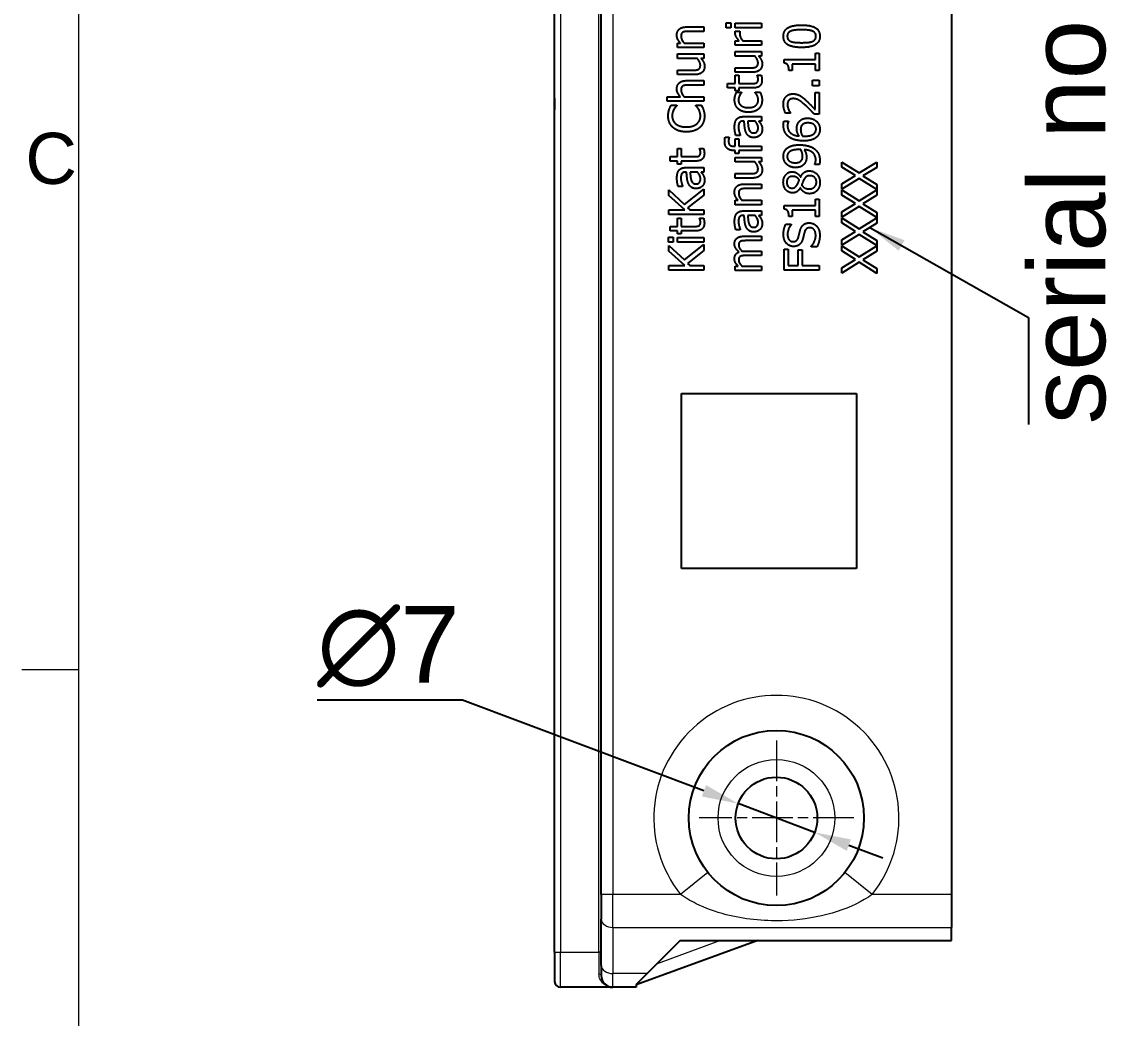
# Model space of a CAD drawing. Header units: millimetres. Extents: x 0 to 1486, y 0 to 1051.
# Drawn here: x 20.1 to 114, y 145.4 to 230.7 of the extents above; entities that cross this region are included whole.
import ezdxf

# ---------------------------------------------------------------- set-up
doc = ezdxf.new("R2010")
doc.units = ezdxf.units.MM
doc.header["$LTSCALE"] = 1.25
doc.linetypes.add('CHAIN', pattern=[0.3543, 0.2362, -0.0295, 0.0591, -0.0295])
for name, color, linetype, lineweight, true_color in [('Bemaßungen(DIN)', 7, 'Continuous', 5, 0x262659), ('Mittelpunktmarkierung(DIN)', 7, 'Continuous', 9, 0x262659), ('Sichtbare Kanten(DIN)', 7, 'Continuous', 25, 0x262659), ('Sichtbare tangentiale Kanten(DIN)', 7, 'Continuous', 15, 0x1a1a3e), ('Skizziergeometrie(DIN)', 7, 'Continuous', 9, 0x262659), ('Symbole(DIN)', 7, 'Continuous', 15, 0x262659)]:
    doc.layers.add(name, color=color, linetype=linetype, lineweight=lineweight, true_color=true_color)
doc.styles.add('Aktuell-DIN', font='arial.ttf')
doc.styles.add('Aktuell-DINGroßer Text', font='arial.ttf')
doc.dimstyles.new('STANDARD-DIN', dxfattribs={"dimscale": 1.25, "dimtxt": 5.25, "dimasz": 2.5, "dimexe": 3.175, "dimexo": 0, "dimgap": 0.8, "dimtad": 1, "dimrnd": 1e-08, "dimtxsty": 'Aktuell-DINGroßer Text', "dimcen": 0.09, "dimdle": 10, "dimclrd": 256, "dimclre": 256, "dimclrt": 256, "dimazin": 2, "dimtfac": 0.666667, "dimtmove": 0, "dimatfit": 3, "dimfxl": 1, "dimtolj": 1, "dimlwd": 25, "dimlwe": 25, "dimarcsym": 0})
doc.dimstyles.new('STANDARD-DIN$7', dxfattribs={"dimscale": 1.25, "dimtxt": 5.25, "dimasz": 2.5, "dimexe": 3.175, "dimexo": 0, "dimgap": 0.8, "dimtad": 1, "dimrnd": 1e-08, "dimtxsty": 'Aktuell-DINGroßer Text', "dimcen": 0.09, "dimdle": 10, "dimclrd": 256, "dimclre": 256, "dimclrt": 256, "dimazin": 2, "dimtfac": 0.666667, "dimtmove": 0, "dimatfit": 3, "dimfxl": 1, "dimtolj": 1, "dimlwd": 25, "dimlwe": 25, "dimarcsym": 0})

# ---------------------------------------------------------------- blocks, each defined once
blk = doc.blocks.new('Ränder Standardrahmen')
at = {"layer": 'Skizziergeometrie(DIN)'}
blk.add_line((20, 140.167), (16.1, 140.167), dxfattribs=at)
at = {"layer": 'Skizziergeometrie(DIN)', "flags": 128}
blk.add_lwpolyline([(20, 20), (20, 821), (1169, 821), (1169, 20), (20, 20)], dxfattribs=at)
at = {"layer": 'Symbole(DIN)', "color": 179, "true_color": 0x262659, "insert": (16.339, 173.4), "char_height": 3.5, "attachment_point": 7, "style": 'Aktuell-DIN'}
blk.add_mtext('C', dxfattribs=at)
blk = doc.blocks.new('*D71')
at = {"layer": 'Bemaßungen(DIN)', "color": 250, "linetype": 'Continuous', "lineweight": 25, "true_color": 0x3f3f3f, "transparency": 16777216}
for p, q in [((57.863, 172.601), (45.421, 172.601)), ((78.563, 164.835), (57.863, 172.601)), ((88.043, 161.279), (81.489, 163.738)), ((90.969, 160.181), (93.894, 159.083))]:
    blk.add_line(p, q, dxfattribs=at)
at = {"layer": 'Bemaßungen(DIN)', "color": 250, "linetype": 'Continuous', "true_color": 0x3f3f3f, "transparency": 16777216}
for points in [[(78.746, 165.323), (78.38, 164.348), (81.489, 163.738)], [(91.151, 160.669), (90.786, 159.693), (88.043, 161.279)]]:
    blk.add_solid(points, dxfattribs=at)
at = {"layer": 'Defpoints', "color": 0, "linetype": 'Continuous', "transparency": 16777216}
for p in [(81.489, 163.738), (88.043, 161.279)]:
    blk.add_point(p, dxfattribs=at)
at = {"layer": 'Bemaßungen(DIN)', "color": 179, "linetype": 'Continuous', "lineweight": 25, "true_color": 0x262659, "transparency": 16777216, "insert": (45.421, 180.669), "char_height": 6.5625, "attachment_point": 1, "style": 'Aktuell-DINGroßer Text'}
blk.add_mtext('\\A1;∅7', dxfattribs=at)

msp = doc.modelspace()

# ---------------------------------------------------------------- linework, layer by layer
at = {"layer": 'Mittelpunktmarkierung(DIN)', "linetype": 'CHAIN', "ltscale": 11.778699}
for p, q in [((84.766, 169.133), (84.766, 155.883)), ((91.391, 162.508), (78.141, 162.508))]:
    msp.add_line(p, q, dxfattribs=at)
at = {"layer": 'Sichtbare Kanten(DIN)'}
for p, q in [((65.766, 151.008), (65.766, 428.008)), ((69.766, 155.965), (69.766, 278.473)), ((99.766, 278.109), (99.766, 155.965)), ((77.088, 230.256), (78.549, 230.256)), ((78.549, 230.256), (78.549, 229.877)), ((80.469, 230.594), (80.863, 230.594)), ((80.469, 230.164), (80.469, 230.594)), ((80.863, 230.164), (80.469, 230.164)), ((80.863, 230.594), (80.863, 230.164)), ((81.237, 230.567), (83.488, 230.567)), ((81.237, 230.188), (81.237, 230.567)), ((83.488, 230.188), (81.237, 230.188)), ((81.249, 229.886), (81.643, 229.886)), ((81.643, 229.886), (81.643, 229.867)), ((83.488, 230.567), (83.488, 230.188)), ((78.549, 229.877), (77.265, 229.877)), ((81.237, 229.072), (81.573, 229.072)), ((81.237, 228.693), (81.237, 229.072)), ((81.891, 229.072), (83.488, 229.072)), ((83.488, 229.072), (83.488, 228.693)), ((65.766, 228.658), (65.761, 228.658)), ((65.761, 224.148), (65.761, 228.658)), ((76.298, 228.868), (76.548, 228.868)), ((76.298, 228.489), (76.298, 228.868)), ((78.549, 228.489), (76.298, 228.489)), ((76.867, 228.868), (78.549, 228.868)), ((78.549, 228.868), (78.549, 228.489)), ((83.488, 228.693), (81.237, 228.693)), ((81.237, 228.143), (83.488, 228.143)), ((81.237, 227.764), (81.237, 228.143)), ((83.488, 228.143), (83.488, 227.764)), ((76.298, 227.939), (78.549, 227.939)), ((76.298, 227.56), (76.298, 227.939)), ((77.98, 227.56), (76.298, 227.56)), ((78.549, 227.56), (78.301, 227.56)), ((78.549, 227.939), (78.549, 227.56)), ((82.919, 227.764), (81.237, 227.764)), ((83.488, 227.764), (83.24, 227.764)), ((85.418, 227.465), (88.121, 227.465)), ((85.418, 227.154), (85.418, 227.465)), ((86.111, 227.079), (86.111, 226.534)), ((88.121, 227.079), (86.111, 227.079)), ((88.121, 227.998), (88.428, 227.998)), ((88.121, 227.465), (88.121, 227.998)), ((88.121, 226.534), (88.121, 227.079)), ((88.428, 227.998), (88.428, 226.534)), ((76.298, 226.551), (77.581, 226.551)), ((76.298, 226.172), (76.298, 226.551)), ((77.759, 226.172), (76.298, 226.172)), ((81.237, 226.755), (82.521, 226.755)), ((81.237, 226.376), (81.237, 226.755)), ((82.698, 226.376), (81.237, 226.376)), ((86.111, 226.534), (85.836, 226.534)), ((88.428, 226.534), (88.121, 226.534)), ((77.088, 225.656), (78.549, 225.656)), ((78.549, 225.277), (77.265, 225.277)), ((78.549, 225.656), (78.549, 225.277)), ((80.59, 225.416), (81.237, 225.416)), ((80.59, 225.036), (80.59, 225.416)), ((81.237, 226.113), (81.551, 226.113)), ((81.237, 225.416), (81.237, 226.113)), ((81.551, 226.113), (81.551, 225.416)), ((81.551, 225.416), (82.623, 225.416)), ((83.129, 226.113), (83.469, 226.113)), ((83.129, 226.092), (83.129, 226.113)), ((87.854, 225.693), (88.428, 225.693)), ((87.854, 225.211), (87.854, 225.693)), ((88.428, 225.211), (87.854, 225.211)), ((88.428, 225.693), (88.428, 225.211)), ((75.415, 224.268), (76.548, 224.268)), ((75.415, 223.889), (75.415, 224.268)), ((76.867, 224.268), (78.549, 224.268)), ((78.549, 224.268), (78.549, 223.889)), ((81.237, 225.036), (80.59, 225.036)), ((81.237, 224.781), (81.237, 225.036)), ((81.551, 224.781), (81.237, 224.781)), ((81.359, 224.667), (81.784, 224.667)), ((81.551, 225.036), (81.551, 224.781)), ((82.798, 225.036), (81.551, 225.036)), ((81.784, 224.667), (81.784, 224.645)), ((82.936, 224.667), (83.362, 224.667)), ((82.936, 224.645), (82.936, 224.667)), ((88.08, 224.647), (88.428, 224.647)), ((88.08, 223.174), (88.08, 224.647)), ((88.428, 224.647), (88.428, 222.797)), ((65.756, 224.158), (65.756, 223.158)), ((65.761, 224.158), (65.756, 224.158)), ((65.766, 224.148), (65.761, 224.148)), ((78.549, 223.889), (75.415, 223.889)), ((75.748, 223.546), (76.23, 223.546)), ((76.23, 223.546), (76.23, 223.515)), ((77.868, 223.546), (78.345, 223.546)), ((77.868, 223.517), (77.868, 223.546)), ((65.761, 223.158), (65.756, 223.158)), ((65.761, 223.168), (65.766, 223.168)), ((65.761, 218.658), (65.761, 223.168)), ((81.949, 222.576), (83.488, 222.576)), ((83.488, 222.576), (83.488, 222.197)), ((85.972, 222.861), (85.544, 222.861)), ((85.972, 222.882), (85.972, 222.861)), ((88.428, 222.797), (88.002, 222.797)), ((82.008, 222.197), (81.935, 222.197)), ((82.934, 222.197), (82.309, 222.197)), ((83.488, 222.197), (83.25, 222.197)), ((85.413, 222.182), (85.8, 222.182)), ((85.8, 222.182), (85.8, 222.165)), ((80.372, 220.814), (80.719, 220.814)), ((80.719, 220.814), (80.719, 220.794)), ((81.237, 220.663), (81.551, 220.663)), ((81.237, 220.036), (81.237, 220.663)), ((81.672, 220.964), (81.286, 220.964)), ((81.551, 220.663), (81.551, 220.048)), ((81.672, 220.986), (81.672, 220.964)), ((76.298, 219.844), (76.611, 219.844)), ((76.298, 219.146), (76.298, 219.844)), ((76.611, 219.844), (76.611, 219.146)), ((78.189, 219.844), (78.529, 219.844)), ((78.189, 219.822), (78.189, 219.844)), ((81.162, 220.036), (81.237, 220.036)), ((81.237, 219.668), (81.162, 219.668)), ((81.237, 219.413), (81.237, 219.668)), ((81.551, 220.048), (83.488, 220.048)), ((81.551, 219.668), (81.551, 219.413)), ((83.488, 219.668), (81.551, 219.668)), ((83.488, 220.048), (83.488, 219.668)), ((65.766, 218.658), (65.761, 218.658)), ((75.651, 219.146), (76.298, 219.146)), ((75.651, 218.767), (75.651, 219.146)), ((76.298, 218.767), (75.651, 218.767)), ((76.298, 218.511), (76.298, 218.767)), ((76.611, 219.146), (77.683, 219.146)), ((76.611, 218.767), (76.611, 218.511)), ((77.859, 218.767), (76.611, 218.767)), ((81.551, 219.413), (81.237, 219.413)), ((81.237, 219.08), (83.488, 219.08)), ((81.237, 218.701), (81.237, 219.08)), ((82.919, 218.701), (81.237, 218.701)), ((83.488, 218.701), (83.24, 218.701)), ((83.488, 219.08), (83.488, 218.701)), ((90.367, 218.686), (91.845, 217.748)), ((90.367, 218.256), (90.367, 218.686)), ((91.845, 217.748), (93.367, 218.686)), ((93.367, 218.686), (93.367, 218.229)), ((76.611, 218.511), (76.298, 218.511)), ((77.068, 217.831), (76.995, 217.831)), ((77.01, 218.21), (78.549, 218.21)), ((77.995, 217.831), (77.37, 217.831)), ((78.549, 217.831), (78.311, 217.831)), ((78.549, 218.21), (78.549, 217.831)), ((81.237, 217.692), (82.521, 217.692)), ((81.237, 217.313), (81.237, 217.692)), ((88.058, 218.472), (88.058, 218.492)), ((88.445, 218.472), (88.058, 218.472)), ((91.541, 217.527), (90.367, 218.256)), ((93.367, 218.229), (92.171, 217.5)), ((82.698, 217.313), (81.237, 217.313)), ((82.027, 216.797), (83.488, 216.797)), ((83.488, 216.797), (83.488, 216.418)), ((86.831, 217.395), (86.843, 217.395)), ((90.367, 216.812), (91.541, 217.527)), ((91.865, 217.281), (90.367, 216.355)), ((90.367, 216.355), (90.367, 216.812)), ((93.367, 216.326), (91.865, 217.281)), ((92.171, 217.5), (93.367, 216.756)), ((93.367, 216.756), (93.367, 216.326)), ((75.549, 216.294), (76.888, 215.052)), ((75.549, 215.808), (75.549, 216.294)), ((76.733, 216.598), (76.346, 216.598)), ((76.733, 216.62), (76.733, 216.598)), ((76.888, 215.052), (78.549, 216.367)), ((78.549, 215.849), (77.153, 214.753)), ((78.549, 216.367), (78.549, 215.849)), ((83.488, 216.418), (82.205, 216.418)), ((86.826, 216.481), (86.814, 216.481)), ((90.367, 216.292), (91.845, 215.353)), ((90.367, 215.861), (90.367, 216.292)), ((91.541, 215.132), (90.367, 215.861)), ((91.845, 215.353), (93.367, 216.292)), ((93.367, 215.835), (92.171, 215.105)), ((93.367, 216.292), (93.367, 215.835)), ((76.927, 214.578), (75.549, 215.808)), ((81.237, 215.409), (81.488, 215.409)), ((81.237, 215.03), (81.237, 215.409)), ((83.488, 215.03), (81.237, 215.03)), ((81.806, 215.409), (83.488, 215.409)), ((83.488, 215.409), (83.488, 215.03)), ((85.418, 214.959), (88.121, 214.959)), ((85.418, 214.648), (85.418, 214.959)), ((88.121, 215.492), (88.428, 215.492)), ((88.121, 214.959), (88.121, 215.492)), ((88.428, 215.492), (88.428, 214.028)), ((90.367, 214.417), (91.541, 215.132)), ((91.865, 214.886), (90.367, 213.96)), ((93.367, 213.931), (91.865, 214.886)), ((92.171, 215.105), (93.367, 214.361)), ((75.549, 214.578), (76.927, 214.578)), ((75.549, 214.179), (75.549, 214.578)), ((78.549, 214.179), (75.549, 214.179)), ((77.153, 214.753), (77.35, 214.578)), ((77.35, 214.578), (78.549, 214.578)), ((78.549, 214.578), (78.549, 214.179)), ((82.008, 214.118), (81.935, 214.118)), ((81.949, 214.498), (83.488, 214.498)), ((82.934, 214.118), (82.309, 214.118)), ((83.488, 214.118), (83.25, 214.118)), ((83.488, 214.498), (83.488, 214.118)), ((86.111, 214.028), (85.836, 214.028)), ((86.111, 214.573), (86.111, 214.028)), ((88.121, 214.573), (86.111, 214.573)), ((88.121, 214.028), (88.121, 214.573)), ((88.428, 214.028), (88.121, 214.028)), ((90.367, 213.96), (90.367, 214.417)), ((93.367, 214.361), (93.367, 213.931)), ((75.651, 213.173), (76.298, 213.173)), ((75.651, 212.793), (75.651, 213.173)), ((76.298, 213.87), (76.611, 213.87)), ((76.298, 213.173), (76.298, 213.87)), ((76.611, 213.87), (76.611, 213.173)), ((76.611, 213.173), (77.683, 213.173)), ((78.189, 213.87), (78.529, 213.87)), ((78.189, 213.848), (78.189, 213.87)), ((85.569, 213.355), (86.045, 213.355)), ((86.045, 213.355), (86.045, 213.326)), ((90.367, 213.897), (91.845, 212.959)), ((90.367, 213.467), (90.367, 213.897)), ((91.541, 212.737), (90.367, 213.467)), ((91.845, 212.959), (93.367, 213.897)), ((93.367, 213.44), (92.171, 212.711)), ((93.367, 213.897), (93.367, 213.44)), ((75.529, 212.239), (75.923, 212.239)), ((75.529, 211.809), (75.529, 212.239)), ((76.298, 212.793), (75.651, 212.793)), ((75.923, 212.239), (75.923, 211.809)), ((76.298, 212.538), (76.298, 212.793)), ((76.611, 212.538), (76.298, 212.538)), ((76.298, 212.212), (78.549, 212.212)), ((76.298, 211.833), (76.298, 212.212)), ((76.611, 212.793), (76.611, 212.538)), ((77.859, 212.793), (76.611, 212.793)), ((78.549, 212.212), (78.549, 211.833)), ((81.672, 212.886), (81.286, 212.886)), ((81.672, 212.908), (81.672, 212.886)), ((82.005, 212.331), (83.488, 212.331)), ((83.488, 212.331), (83.488, 211.952)), ((90.367, 212.023), (91.541, 212.737)), ((91.865, 212.492), (90.367, 211.566)), ((93.367, 211.536), (91.865, 212.492)), ((92.171, 212.711), (93.367, 211.967)), ((75.923, 211.809), (75.529, 211.809)), ((75.549, 211.544), (76.888, 210.301)), ((75.549, 211.057), (75.549, 211.544)), ((78.549, 211.833), (76.298, 211.833)), ((76.888, 210.301), (78.549, 211.617)), ((78.549, 211.617), (78.549, 211.099)), ((83.488, 211.952), (82.185, 211.952)), ((85.428, 211.223), (85.783, 211.223)), ((85.428, 209.429), (85.428, 211.223)), ((85.783, 211.223), (85.783, 209.827)), ((86.629, 211.164), (86.984, 211.164)), ((86.629, 209.827), (86.629, 211.164)), ((86.984, 211.164), (86.984, 209.827)), ((87.747, 211.432), (87.747, 211.461)), ((88.248, 211.432), (87.747, 211.432)), ((90.367, 211.566), (90.367, 212.023)), ((90.367, 211.502), (91.845, 210.564)), ((90.367, 211.072), (90.367, 211.502)), ((91.845, 210.564), (93.367, 211.502)), ((93.367, 211.967), (93.367, 211.536)), ((93.367, 211.502), (93.367, 211.045)), ((76.927, 209.827), (75.549, 211.057)), ((78.549, 211.099), (77.153, 210.002)), ((82.005, 211.055), (83.488, 211.055)), ((83.488, 210.676), (82.185, 210.676)), ((83.488, 211.055), (83.488, 210.676)), ((91.541, 210.343), (90.367, 211.072)), ((90.367, 209.628), (91.541, 210.343)), ((93.367, 211.045), (92.171, 210.316)), ((92.171, 210.316), (93.367, 209.572)), ((75.549, 209.827), (76.927, 209.827)), ((75.549, 209.429), (75.549, 209.827)), ((78.549, 209.429), (75.549, 209.429)), ((77.153, 210.002), (77.35, 209.827)), ((77.35, 209.827), (78.549, 209.827)), ((78.549, 209.827), (78.549, 209.429)), ((81.237, 209.779), (81.485, 209.779)), ((81.237, 209.399), (81.237, 209.779)), ((83.488, 209.399), (81.237, 209.399)), ((81.806, 209.779), (83.488, 209.779)), ((83.488, 209.779), (83.488, 209.399)), ((88.428, 209.429), (85.428, 209.429)), ((85.783, 209.827), (86.629, 209.827)), ((86.984, 209.827), (88.428, 209.827)), ((88.428, 209.827), (88.428, 209.429)), ((91.865, 210.097), (90.367, 209.171)), ((90.367, 209.171), (90.367, 209.628)), ((93.367, 209.142), (91.865, 210.097)), ((93.367, 209.572), (93.367, 209.142)), ((76.641, 198.875), (91.641, 198.875)), ((76.641, 183.875), (76.641, 198.875)), ((91.641, 198.875), (91.641, 183.875)), ((91.641, 183.875), (76.641, 183.875)), ((69.766, 155.965), (69.766, 153.844)), ((99.766, 155.965), (99.766, 153.137)), ((69.766, 149.887), (69.766, 153.844)), ((99.766, 152.008), (99.766, 153.137)), ((83.171, 152.008), (72.766, 148.221)), ((76.516, 152.008), (73.687, 149.18)), ((76.516, 152.008), (99.766, 152.008)), ((65.766, 151.008), (65.766, 148.508)), ((69.766, 149.887), (69.766, 149.008)), ((73.687, 149.18), (72.766, 148.258)), ((72.766, 148.258), (72.766, 148.008)), ((70.766, 148.008), (66.266, 148.008)), ((72.766, 148.008), (70.766, 148.008))]:
    msp.add_line(p, q, dxfattribs=at)
for radius in [7.5, 3.5]:
    msp.add_circle((84.766, 162.508), radius, dxfattribs=at)
for centre, radius in [((66.266, 148.508), 0.5), ((70.766, 149.008), 1)]:
    msp.add_arc(centre, radius, 180, 270, dxfattribs=at)
for points in [[(76.235, 229.551), (76.235, 229.882), (76.672, 230.256), (77.088, 230.256)], [(81.237, 229.733), (81.237, 229.792), (81.242, 229.85), (81.249, 229.886)], [(85.367, 229.459), (85.367, 229.952), (86.145, 230.416), (86.928, 230.416)], [(86.011, 229.899), (85.858, 229.838), (85.7, 229.626), (85.7, 229.459)], [(86.928, 230.008), (86.619, 230.008), (86.164, 229.959), (86.011, 229.899)], [(86.928, 230.416), (87.735, 230.416), (88.491, 229.947), (88.491, 229.459)], [(87.842, 229.901), (87.694, 229.959), (87.237, 230.008), (86.928, 230.008)], [(88.158, 229.459), (88.158, 229.624), (88, 229.84), (87.842, 229.901)], [(76.548, 228.868), (76.395, 229.038), (76.235, 229.366), (76.235, 229.551)], [(76.762, 229.804), (76.677, 229.758), (76.594, 229.592), (76.594, 229.451)], [(76.594, 229.451), (76.594, 229.31), (76.745, 229.011), (76.867, 228.868)], [(77.265, 229.877), (77.11, 229.877), (76.842, 229.848), (76.762, 229.804)], [(81.573, 229.072), (81.388, 229.279), (81.237, 229.587), (81.237, 229.733)], [(81.643, 229.867), (81.631, 229.823), (81.626, 229.728), (81.626, 229.663)], [(81.626, 229.663), (81.626, 229.51), (81.76, 229.208), (81.891, 229.072)], [(86.93, 228.498), (86.118, 228.498), (85.367, 228.968), (85.367, 229.459)], [(85.7, 229.459), (85.7, 229.291), (85.858, 229.074), (86.016, 229.011)], [(86.016, 229.011), (86.169, 228.951), (86.636, 228.907), (86.93, 228.907)], [(88.491, 229.459), (88.491, 228.963), (87.72, 228.498), (86.93, 228.498)], [(86.93, 228.907), (87.246, 228.907), (87.669, 228.946), (87.835, 229.009)], [(87.835, 229.009), (87.99, 229.067), (88.158, 229.284), (88.158, 229.459)], [(78.252, 226.976), (78.252, 227.115), (78.094, 227.429), (77.98, 227.56)], [(78.301, 227.56), (78.454, 227.385), (78.612, 227.071), (78.612, 226.877)], [(83.192, 227.181), (83.192, 227.319), (83.034, 227.633), (82.919, 227.764)], [(83.024, 226.828), (83.112, 226.874), (83.192, 227.032), (83.192, 227.181)], [(83.24, 227.764), (83.394, 227.589), (83.552, 227.275), (83.552, 227.081)], [(83.552, 227.081), (83.552, 226.935), (83.454, 226.675), (83.35, 226.58)], [(85.836, 226.534), (85.836, 226.843), (85.661, 227.134), (85.418, 227.154)], [(77.581, 226.551), (77.761, 226.551), (77.997, 226.578), (78.085, 226.624)], [(78.41, 226.376), (78.306, 226.279), (77.987, 226.172), (77.759, 226.172)], [(78.085, 226.624), (78.172, 226.67), (78.252, 226.828), (78.252, 226.976)], [(78.612, 226.877), (78.612, 226.731), (78.515, 226.471), (78.41, 226.376)], [(82.521, 226.755), (82.701, 226.755), (82.936, 226.782), (83.024, 226.828)], [(83.35, 226.58), (83.245, 226.483), (82.927, 226.376), (82.698, 226.376)], [(76.235, 224.951), (76.235, 225.282), (76.672, 225.656), (77.088, 225.656)], [(76.762, 225.204), (76.677, 225.158), (76.594, 224.993), (76.594, 224.852)], [(77.265, 225.277), (77.11, 225.277), (76.842, 225.248), (76.762, 225.204)], [(82.623, 225.416), (82.793, 225.416), (82.98, 225.428), (83.06, 225.469)], [(83.532, 225.693), (83.532, 225.384), (83.18, 225.036), (82.798, 225.036)], [(83.06, 225.469), (83.131, 225.503), (83.201, 225.656), (83.201, 225.788)], [(83.201, 225.788), (83.201, 225.88), (83.146, 226.053), (83.129, 226.092)], [(83.469, 226.113), (83.498, 226.006), (83.532, 225.788), (83.532, 225.693)], [(76.548, 224.268), (76.395, 224.438), (76.235, 224.767), (76.235, 224.951)], [(76.594, 224.852), (76.594, 224.711), (76.745, 224.412), (76.867, 224.268)], [(81.186, 224.003), (81.186, 224.188), (81.291, 224.533), (81.359, 224.667)], [(81.616, 224.387), (81.578, 224.307), (81.517, 224.093), (81.517, 223.996)], [(81.784, 224.645), (81.75, 224.604), (81.663, 224.477), (81.616, 224.387)], [(83.209, 223.996), (83.209, 224.181), (83.056, 224.516), (82.936, 224.645)], [(83.362, 224.667), (83.389, 224.611), (83.464, 224.441), (83.481, 224.373)], [(83.481, 224.373), (83.51, 224.275), (83.539, 224.122), (83.539, 224.003)], [(85.365, 223.629), (85.365, 224.049), (85.809, 224.523), (86.189, 224.523)], [(86.189, 224.523), (86.366, 224.523), (86.663, 224.441), (86.789, 224.368)], [(86.789, 224.368), (86.92, 224.295), (87.178, 224.083), (87.302, 223.967)], [(75.573, 223.147), (75.605, 223.245), (75.695, 223.446), (75.748, 223.546)], [(76.23, 223.515), (76.181, 223.461), (76.045, 223.296), (75.979, 223.177)], [(78.109, 223.198), (78.046, 223.308), (77.914, 223.471), (77.868, 223.517)], [(78.345, 223.546), (78.391, 223.446), (78.476, 223.271), (78.515, 223.147)], [(81.492, 223.245), (81.344, 223.378), (81.186, 223.775), (81.186, 224.003)], [(81.517, 223.996), (81.517, 223.702), (81.962, 223.344), (82.368, 223.344)], [(82.368, 223.344), (82.764, 223.344), (83.209, 223.69), (83.209, 223.996)], [(83.539, 224.003), (83.539, 223.77), (83.396, 223.383), (83.25, 223.245)], [(85.544, 222.861), (85.484, 222.985), (85.365, 223.429), (85.365, 223.629)], [(85.834, 223.967), (85.773, 223.896), (85.712, 223.711), (85.712, 223.6)], [(85.712, 223.6), (85.712, 223.493), (85.766, 223.274), (85.807, 223.174)], [(86.211, 224.115), (86.084, 224.115), (85.895, 224.037), (85.834, 223.967)], [(87.28, 223.522), (86.903, 223.865), (86.451, 224.115), (86.211, 224.115)], [(88.002, 222.797), (87.815, 222.997), (87.467, 223.352), (87.28, 223.522)], [(87.302, 223.967), (87.509, 223.777), (87.951, 223.313), (88.08, 223.174)], [(75.495, 222.62), (75.495, 222.771), (75.539, 223.036), (75.573, 223.147)], [(75.909, 221.645), (75.707, 221.825), (75.495, 222.316), (75.495, 222.62)], [(75.979, 223.177), (75.916, 223.062), (75.836, 222.792), (75.836, 222.617)], [(75.836, 222.617), (75.836, 222.425), (75.994, 222.083), (76.145, 221.954)], [(77.958, 221.963), (78.106, 222.09), (78.257, 222.428), (78.257, 222.617)], [(78.257, 222.617), (78.257, 222.79), (78.172, 223.084), (78.109, 223.198)], [(78.602, 222.613), (78.602, 222.321), (78.406, 221.827), (78.209, 221.647)], [(78.515, 223.147), (78.559, 223.016), (78.602, 222.792), (78.602, 222.613)], [(81.351, 222.331), (81.444, 222.455), (81.738, 222.576), (81.949, 222.576)], [(82.368, 222.953), (82.071, 222.953), (81.638, 223.111), (81.492, 223.245)], [(83.25, 223.245), (83.107, 223.106), (82.664, 222.953), (82.368, 222.953)], [(85.807, 223.174), (85.841, 223.089), (85.938, 222.931), (85.972, 222.882)], [(86.69, 222.117), (86.814, 222.282), (87.198, 222.442), (87.455, 222.442)], [(87.455, 222.442), (87.686, 222.442), (88.078, 222.289), (88.209, 222.16)], [(77.051, 221.271), (76.675, 221.271), (76.115, 221.463), (75.909, 221.645)], [(76.145, 221.954), (76.298, 221.827), (76.762, 221.686), (77.051, 221.686)], [(77.051, 221.686), (77.36, 221.686), (77.805, 221.835), (77.958, 221.963)], [(78.209, 221.647), (78.014, 221.468), (77.431, 221.271), (77.051, 221.271)], [(81.184, 221.652), (81.184, 221.886), (81.257, 222.204), (81.351, 222.331)], [(81.286, 220.964), (81.257, 221.069), (81.184, 221.46), (81.184, 221.652)], [(81.595, 222.044), (81.548, 221.971), (81.519, 221.762), (81.519, 221.65)], [(81.519, 221.65), (81.519, 221.519), (81.597, 221.164), (81.672, 220.986)], [(81.935, 222.197), (81.804, 222.197), (81.641, 222.117), (81.595, 222.044)], [(82.178, 221.193), (82.09, 221.382), (82.025, 221.898), (82.008, 222.197)], [(82.309, 222.197), (82.321, 222.061), (82.363, 221.65), (82.402, 221.521)], [(82.402, 221.521), (82.448, 221.37), (82.64, 221.173), (82.81, 221.173)], [(82.81, 221.173), (83.005, 221.173), (83.201, 221.392), (83.201, 221.601)], [(83.201, 221.601), (83.201, 221.779), (83.048, 222.07), (82.934, 222.197)], [(83.25, 222.197), (83.284, 222.151), (83.406, 221.995), (83.442, 221.922)], [(83.552, 221.465), (83.552, 221.327), (83.447, 221.076), (83.352, 220.981)], [(83.442, 221.922), (83.496, 221.822), (83.552, 221.635), (83.552, 221.465)], [(85.372, 221.842), (85.372, 221.942), (85.391, 222.117), (85.413, 222.182)], [(85.856, 220.826), (85.627, 220.989), (85.372, 221.504), (85.372, 221.842)], [(85.8, 222.165), (85.771, 222.109), (85.72, 221.905), (85.72, 221.788)], [(85.72, 221.788), (85.72, 221.414), (86.225, 220.955), (86.721, 220.911)], [(86.512, 221.536), (86.512, 221.711), (86.583, 221.973), (86.69, 222.117)], [(86.721, 220.911), (86.621, 221.054), (86.512, 221.356), (86.512, 221.536)], [(86.95, 221.83), (86.886, 221.75), (86.845, 221.55), (86.845, 221.446)], [(86.845, 221.446), (86.845, 221.305), (86.93, 221.04), (87.01, 220.911)], [(87.472, 222.034), (87.288, 222.034), (87.037, 221.937), (86.95, 221.83)], [(88.163, 221.492), (88.163, 221.735), (87.818, 222.034), (87.472, 222.034)], [(87.993, 221.117), (88.087, 221.203), (88.163, 221.387), (88.163, 221.492)], [(88.209, 222.16), (88.348, 222.027), (88.491, 221.691), (88.491, 221.489)], [(88.491, 221.489), (88.491, 221.288), (88.355, 220.955), (88.219, 220.828)], [(80.335, 220.425), (80.335, 220.529), (80.357, 220.731), (80.372, 220.814)], [(80.719, 220.794), (80.7, 220.743), (80.666, 220.553), (80.666, 220.478)], [(82.837, 220.782), (82.603, 220.782), (82.273, 220.979), (82.178, 221.193)], [(83.352, 220.981), (83.26, 220.891), (82.988, 220.782), (82.837, 220.782)], [(87.11, 220.498), (86.719, 220.498), (86.089, 220.658), (85.856, 220.826)], [(87.01, 220.911), (87.054, 220.908), (87.137, 220.903), (87.2, 220.903)], [(88.219, 220.828), (88.056, 220.673), (87.509, 220.498), (87.11, 220.498)], [(87.2, 220.903), (87.511, 220.903), (87.893, 221.025), (87.993, 221.117)], [(78.262, 219.518), (78.262, 219.61), (78.206, 219.783), (78.189, 219.822)], [(78.529, 219.844), (78.559, 219.737), (78.593, 219.518), (78.593, 219.423)], [(81.162, 219.668), (80.758, 219.668), (80.335, 220.06), (80.335, 220.425)], [(80.666, 220.478), (80.666, 220.24), (80.88, 220.036), (81.162, 220.036)], [(85.367, 219.165), (85.367, 219.372), (85.506, 219.707), (85.637, 219.831)], [(85.637, 219.831), (85.802, 219.987), (86.337, 220.157), (86.748, 220.157)], [(86.658, 219.751), (86.354, 219.751), (85.97, 219.639), (85.865, 219.54)], [(86.848, 219.744), (86.818, 219.746), (86.719, 219.751), (86.658, 219.751)], [(86.748, 220.157), (87.12, 220.157), (87.786, 219.989), (88.007, 219.827)], [(87.013, 219.207), (87.013, 219.335), (86.923, 219.632), (86.848, 219.744)], [(87.137, 219.741), (87.246, 219.581), (87.346, 219.289), (87.346, 219.117)], [(88.138, 218.866), (88.138, 219.26), (87.618, 219.71), (87.137, 219.741)], [(88.007, 219.827), (88.241, 219.654), (88.486, 219.168), (88.486, 218.813)], [(77.683, 219.146), (77.854, 219.146), (78.041, 219.158), (78.121, 219.199)], [(78.593, 219.423), (78.593, 219.114), (78.24, 218.767), (77.859, 218.767)], [(78.121, 219.199), (78.192, 219.233), (78.262, 219.386), (78.262, 219.518)], [(83.192, 218.117), (83.192, 218.256), (83.034, 218.57), (82.919, 218.701)], [(83.24, 218.701), (83.394, 218.526), (83.552, 218.212), (83.552, 218.018)], [(85.649, 218.494), (85.515, 218.618), (85.367, 218.98), (85.367, 219.165)], [(85.865, 219.54), (85.768, 219.452), (85.695, 219.27), (85.695, 219.163)], [(85.695, 219.163), (85.695, 218.915), (86.05, 218.621), (86.386, 218.621)], [(86.386, 218.621), (86.575, 218.621), (86.821, 218.718), (86.908, 218.825)], [(86.908, 218.825), (86.972, 218.903), (87.013, 219.095), (87.013, 219.207)], [(87.346, 219.117), (87.346, 218.951), (87.273, 218.677), (87.168, 218.538)], [(88.058, 218.492), (88.087, 218.543), (88.138, 218.757), (88.138, 218.866)], [(88.486, 218.813), (88.486, 218.733), (88.469, 218.55), (88.445, 218.472)], [(76.244, 217.286), (76.244, 217.519), (76.317, 217.838), (76.412, 217.964)], [(76.412, 217.964), (76.504, 218.088), (76.799, 218.21), (77.01, 218.21)], [(76.995, 217.831), (76.864, 217.831), (76.701, 217.75), (76.655, 217.677)], [(77.239, 216.827), (77.151, 217.016), (77.085, 217.532), (77.068, 217.831)], [(77.37, 217.831), (77.382, 217.694), (77.423, 217.284), (77.462, 217.155)], [(78.262, 217.235), (78.262, 217.412), (78.109, 217.704), (77.995, 217.831)], [(78.311, 217.831), (78.345, 217.784), (78.466, 217.629), (78.503, 217.556)], [(82.521, 217.692), (82.701, 217.692), (82.936, 217.719), (83.024, 217.765)], [(83.024, 217.765), (83.112, 217.811), (83.192, 217.969), (83.192, 218.117)], [(83.552, 218.018), (83.552, 217.872), (83.454, 217.612), (83.35, 217.517)], [(85.36, 216.951), (85.36, 217.359), (85.788, 217.852), (86.123, 217.852)], [(86.403, 218.212), (86.172, 218.212), (85.788, 218.363), (85.649, 218.494)], [(86.123, 217.852), (86.325, 217.852), (86.719, 217.617), (86.831, 217.395)], [(87.168, 218.538), (87.044, 218.378), (86.668, 218.212), (86.403, 218.212)], [(86.843, 217.395), (86.964, 217.658), (87.314, 217.928), (87.591, 217.928)], [(87.591, 217.928), (87.976, 217.928), (88.496, 217.369), (88.496, 216.951)], [(76.346, 216.598), (76.317, 216.703), (76.244, 217.094), (76.244, 217.286)], [(76.655, 217.677), (76.609, 217.604), (76.58, 217.395), (76.58, 217.284)], [(76.58, 217.284), (76.58, 217.152), (76.658, 216.797), (76.733, 216.62)], [(77.897, 216.416), (77.664, 216.416), (77.333, 216.613), (77.239, 216.827)], [(77.462, 217.155), (77.508, 217.004), (77.7, 216.807), (77.871, 216.807)], [(77.871, 216.807), (78.065, 216.807), (78.262, 217.026), (78.262, 217.235)], [(78.612, 217.099), (78.612, 216.96), (78.508, 216.71), (78.413, 216.615)], [(78.503, 217.556), (78.556, 217.456), (78.612, 217.269), (78.612, 217.099)], [(81.174, 216.092), (81.174, 216.423), (81.612, 216.797), (82.027, 216.797)], [(83.35, 217.517), (83.245, 217.42), (82.927, 217.313), (82.698, 217.313)], [(86.15, 216.046), (85.812, 216.046), (85.36, 216.557), (85.36, 216.951)], [(86.128, 217.459), (85.926, 217.459), (85.656, 217.189), (85.656, 216.948)], [(85.656, 216.948), (85.656, 216.729), (85.897, 216.45), (86.104, 216.45)], [(86.728, 217.16), (86.595, 217.335), (86.31, 217.459), (86.128, 217.459)], [(86.541, 216.737), (86.575, 216.797), (86.694, 217.055), (86.728, 217.16)], [(87.115, 217.162), (87.076, 217.094), (86.986, 216.865), (86.928, 216.722)], [(87.63, 217.515), (87.446, 217.515), (87.227, 217.369), (87.115, 217.162)], [(87.57, 216.379), (87.842, 216.379), (88.197, 216.707), (88.197, 216.955)], [(88.197, 216.955), (88.197, 217.208), (87.893, 217.515), (87.63, 217.515)], [(88.496, 216.951), (88.496, 216.727), (88.362, 216.36), (88.238, 216.231)], [(78.413, 216.615), (78.32, 216.525), (78.048, 216.416), (77.897, 216.416)], [(81.488, 215.409), (81.334, 215.579), (81.174, 215.908), (81.174, 216.092)], [(81.701, 216.345), (81.616, 216.299), (81.534, 216.134), (81.534, 215.993)], [(81.534, 215.993), (81.534, 215.852), (81.684, 215.553), (81.806, 215.409)], [(82.205, 216.418), (82.049, 216.418), (81.782, 216.389), (81.701, 216.345)], [(86.104, 216.45), (86.252, 216.45), (86.459, 216.593), (86.541, 216.737)], [(86.814, 216.481), (86.685, 216.26), (86.378, 216.046), (86.15, 216.046)], [(87.599, 215.973), (87.356, 215.973), (86.947, 216.233), (86.826, 216.481)], [(86.928, 216.722), (87.037, 216.557), (87.363, 216.379), (87.57, 216.379)], [(88.238, 216.231), (88.117, 216.104), (87.786, 215.973), (87.599, 215.973)], [(81.184, 213.574), (81.184, 213.807), (81.257, 214.126), (81.351, 214.252)], [(81.351, 214.252), (81.444, 214.376), (81.738, 214.498), (81.949, 214.498)], [(81.595, 213.965), (81.548, 213.892), (81.519, 213.683), (81.519, 213.571)], [(81.935, 214.118), (81.804, 214.118), (81.641, 214.038), (81.595, 213.965)], [(82.178, 213.114), (82.09, 213.304), (82.025, 213.819), (82.008, 214.118)], [(82.309, 214.118), (82.321, 213.982), (82.363, 213.571), (82.402, 213.442)], [(83.201, 213.523), (83.201, 213.7), (83.048, 213.992), (82.934, 214.118)], [(83.25, 214.118), (83.284, 214.072), (83.406, 213.916), (83.442, 213.844)], [(85.836, 214.028), (85.836, 214.337), (85.661, 214.629), (85.418, 214.648)], [(77.683, 213.173), (77.854, 213.173), (78.041, 213.185), (78.121, 213.226)], [(78.593, 213.45), (78.593, 213.141), (78.24, 212.793), (77.859, 212.793)], [(78.121, 213.226), (78.192, 213.26), (78.262, 213.413), (78.262, 213.545)], [(78.262, 213.545), (78.262, 213.637), (78.206, 213.809), (78.189, 213.848)], [(78.529, 213.87), (78.559, 213.763), (78.593, 213.545), (78.593, 213.45)], [(81.286, 212.886), (81.257, 212.99), (81.184, 213.382), (81.184, 213.574)], [(81.519, 213.571), (81.519, 213.44), (81.597, 213.085), (81.672, 212.908)], [(82.837, 212.703), (82.603, 212.703), (82.273, 212.9), (82.178, 213.114)], [(82.402, 213.442), (82.448, 213.292), (82.64, 213.095), (82.81, 213.095)], [(82.81, 213.095), (83.005, 213.095), (83.201, 213.314), (83.201, 213.523)], [(83.552, 213.386), (83.552, 213.248), (83.447, 212.998), (83.352, 212.903)], [(83.442, 213.844), (83.496, 213.744), (83.552, 213.557), (83.552, 213.386)], [(85.374, 212.463), (85.374, 212.715), (85.474, 213.163), (85.569, 213.355)], [(86.045, 213.326), (85.914, 213.182), (85.72, 212.735), (85.72, 212.489)], [(86.816, 212.876), (86.911, 213.185), (87.292, 213.472), (87.572, 213.472)], [(87.635, 213.056), (87.455, 213.056), (87.232, 212.878), (87.176, 212.686)], [(87.572, 213.472), (87.75, 213.472), (88.09, 213.328), (88.209, 213.199)], [(88.136, 212.387), (88.136, 212.718), (87.861, 213.056), (87.635, 213.056)], [(88.209, 213.199), (88.34, 213.056), (88.481, 212.691), (88.481, 212.416)], [(81.174, 211.67), (81.174, 211.816), (81.264, 212.054), (81.366, 212.142)], [(81.366, 212.142), (81.468, 212.232), (81.774, 212.331), (82.005, 212.331)], [(83.352, 212.903), (83.26, 212.813), (82.988, 212.703), (82.837, 212.703)], [(86.232, 211.454), (85.868, 211.454), (85.374, 212.023), (85.374, 212.463)], [(85.72, 212.489), (85.72, 212.212), (85.98, 211.869), (86.191, 211.869)], [(86.191, 211.869), (86.381, 211.869), (86.607, 212.071), (86.658, 212.261)], [(86.658, 212.261), (86.692, 212.387), (86.779, 212.754), (86.816, 212.876)], [(87.04, 212.144), (86.998, 211.989), (86.874, 211.743), (86.775, 211.648)], [(87.176, 212.686), (87.137, 212.548), (87.083, 212.317), (87.04, 212.144)], [(87.747, 211.461), (87.932, 211.658), (88.136, 212.156), (88.136, 212.387)], [(88.481, 212.416), (88.481, 212.091), (88.345, 211.634), (88.248, 211.432)], [(81.563, 210.982), (81.371, 211.155), (81.174, 211.48), (81.174, 211.67)], [(81.692, 211.889), (81.612, 211.85), (81.534, 211.702), (81.534, 211.573)], [(81.534, 211.573), (81.534, 211.456), (81.677, 211.189), (81.813, 211.048)], [(82.185, 211.952), (82.03, 211.952), (81.765, 211.928), (81.692, 211.889)], [(86.775, 211.648), (86.675, 211.556), (86.408, 211.454), (86.232, 211.454)], [(81.174, 210.394), (81.174, 210.593), (81.356, 210.902), (81.563, 210.982)], [(81.485, 209.779), (81.337, 209.927), (81.174, 210.219), (81.174, 210.394)], [(81.692, 210.613), (81.612, 210.574), (81.534, 210.425), (81.534, 210.297)], [(81.534, 210.297), (81.534, 210.175), (81.687, 209.905), (81.806, 209.779)], [(82.185, 210.676), (82.03, 210.676), (81.765, 210.651), (81.692, 210.613)], [(81.813, 211.048), (81.847, 211.05), (81.942, 211.055), (82.005, 211.055)]]:
    msp.add_open_spline(points, degree=2, dxfattribs=at)
at = {"layer": 'Sichtbare tangentiale Kanten(DIN)'}
for p, q in [((66.266, 428.008), (66.266, 151.008)), ((69.566, 151.008), (69.566, 428.008)), ((70.766, 278.473), (70.766, 155.965)), ((78.9, 157.834), (76.554, 155.965)), ((92.978, 155.965), (90.631, 157.834)), ((70.766, 155.965), (69.766, 155.965)), ((76.554, 155.965), (70.766, 155.965)), ((70.766, 153.137), (70.766, 155.965)), ((99.766, 155.965), (92.978, 155.965)), ((70.766, 153.137), (70.766, 149.18)), ((70.766, 153.137), (99.766, 153.137)), ((74.567, 150.06), (79.92, 152.008)), ((65.766, 151.008), (66.266, 151.008)), ((66.266, 151.008), (69.566, 151.008)), ((66.266, 148.008), (66.266, 151.008)), ((69.766, 151.008), (69.566, 151.008)), ((69.566, 151.008), (69.566, 149.133)), ((70.766, 148.008), (70.766, 149.18)), ((73.687, 149.18), (70.766, 149.18))]:
    msp.add_line(p, q, dxfattribs=at)
msp.add_circle((84.766, 162.508), 5, dxfattribs=at)
msp.add_arc((84.766, 162.508), 10.5, 321.45298, 218.54702, dxfattribs=at)
for centre, major_axis, ratio in [((70.766, 153.844), (-1, 0), 0.707107), ((70.766, 149.887), (-1, 0), 0.707107), ((69.566, 149.008), (0.2, 0), 0.625)]:
    msp.add_ellipse(centre, major_axis=major_axis, ratio=ratio, start_param=0, end_param=1.570796, dxfattribs=at)
for points, knots in [([(92.978, 155.965), (92.761, 155.81), (92.531, 155.661), (90.449, 154.439), (87.94, 153.787), (83.631, 153.664), (81.965, 153.846), (79.54, 154.467), (78.677, 154.78), (77.407, 155.408), (76.956, 155.677), (76.554, 155.965)], [-1.895185, -1.895185, -1.895185, -1.895185, -1.791067, -1.791067, -0.998477, -0.998477, -0.503109, -0.503109, -0.193503, -0.193503, 0, 0, 0, 0]), ([(70.766, 148.008), (70.64, 148.008), (70.512, 148.027), (70.267, 148.103), (70.15, 148.159), (69.923, 148.32), (69.814, 148.43), (69.67, 148.662), (69.622, 148.771), (69.576, 148.968), (69.566, 149.049), (69.566, 149.133)], [-0.3128984, -0.3128984, -0.3128984, -0.3128984, -0.240429, -0.240429, -0.1687207, -0.1687207, -0.0896315, -0.0896315, -0.0344737, -0.0344737, 0, 0, 0, 0])]:
    msp.add_open_spline(points, degree=3, knots=knots, dxfattribs=at)

# ---------------------------------------------------------------- block references
at = {"xscale": 1.25, "yscale": 1.25, "zscale": 1.25}
msp.add_blockref('Ränder Standardrahmen', (0, 0), dxfattribs=at)

# ---------------------------------------------------------------- texts
at = {"layer": 'Symbole(DIN)', "color": 179, "true_color": 0x262659, "insert": (106.372, 196.214), "char_height": 6.5625, "width": 37.18916, "attachment_point": 1, "rotation": 90, "style": 'Aktuell-DINGroßer Text'}
msp.add_mtext('\\fArial|b0|i0;serial no.', dxfattribs=at)

# ---------------------------------------------------------------- dimensions: what is measured, and where the dimension line sits
at = {"layer": 'Bemaßungen(DIN)', "color": 250, "linetype": 'Continuous', "lineweight": 25, "true_color": 0x3f3f3f}
dim = msp.add_diameter_dim_2p(p1=(88.043, 161.279), p2=(81.489, 163.738), dimstyle='STANDARD-DIN', override={"dimgap": 0.8, "dimtih": 1, "dimtoh": 1, "dimdec": 2, "dimlfac": 1, "dimtol": 0, "dimlim": 0, "dimtp": 0, "dimtm": 0, "dimtdec": 2, "dimatfit": 2}, dxfattribs=at)
dim.commit()
dim.dimension.update_dxf_attribs({"geometry": '*D71', "text_midpoint": (51.142, 172.601), "dimtype": 163})

# ---------------------------------------------------------------- leaders
at = {"layer": 'Symbole(DIN)', "color": 179, "linetype": 'Continuous', "lineweight": 25, "true_color": 0x262659}
msp.add_leader([(92.769, 213.075), (106.372, 205.381), (106.372, 196.214)], dimstyle='STANDARD-DIN$7', override={"dimtad": 0}, dxfattribs=at)

doc.saveas('drawing.dxf')
